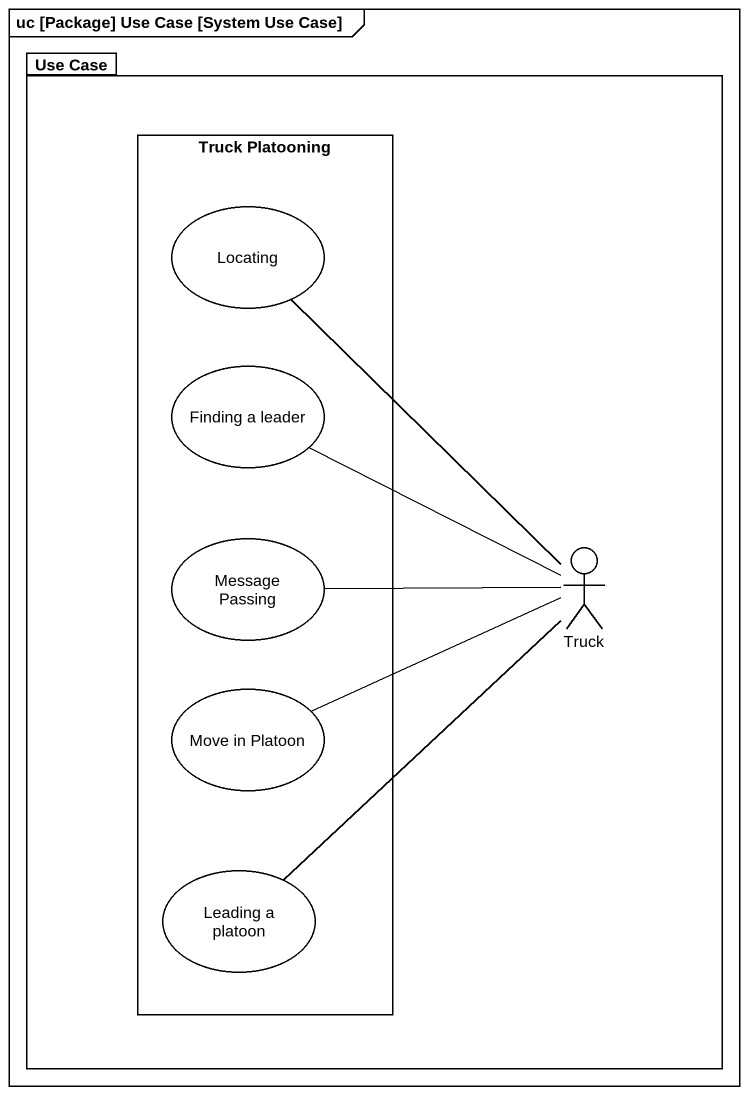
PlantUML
@startuml
mainframe uc [Package] Use Case [System Use Case]
package "Use Case" as Use_Case {
  rectangle "Truck Platooning" as Truck_Platooning {
    usecase Locating
    usecase "Finding a leader" as Finding_a_leader
    usecase "Message Passing" as Message_Passing
    usecase "Move in Platoon" as Move_in_Platoon
    usecase "Leading a platoon" as Leading_a_platoon
  }
  actor Truck
}
Truck -up- Locating
Truck -left- Finding_a_leader
Truck -left- Message_Passing
Truck -left- Move_in_Platoon
Truck -- Leading_a_platoon
@enduml
